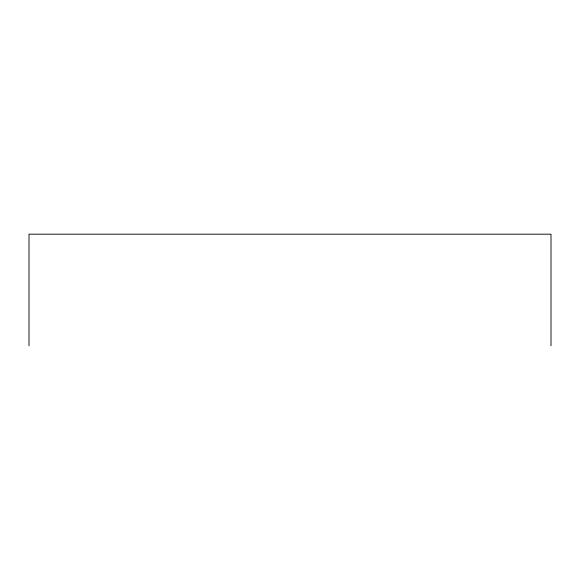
<?xml version="1.0" encoding="UTF-8"?>
<svg xmlns="http://www.w3.org/2000/svg" width="580" height="580" viewBox="0 0 580 580"><rect width="100%" height="100%" fill="white"/><g stroke="black" fill="none" stroke-linecap="round" stroke-linejoin="round"><path stroke-width="0.87" d="M551 345.818L551 234.182L29 234.182L29 345.818"/></g></svg>
